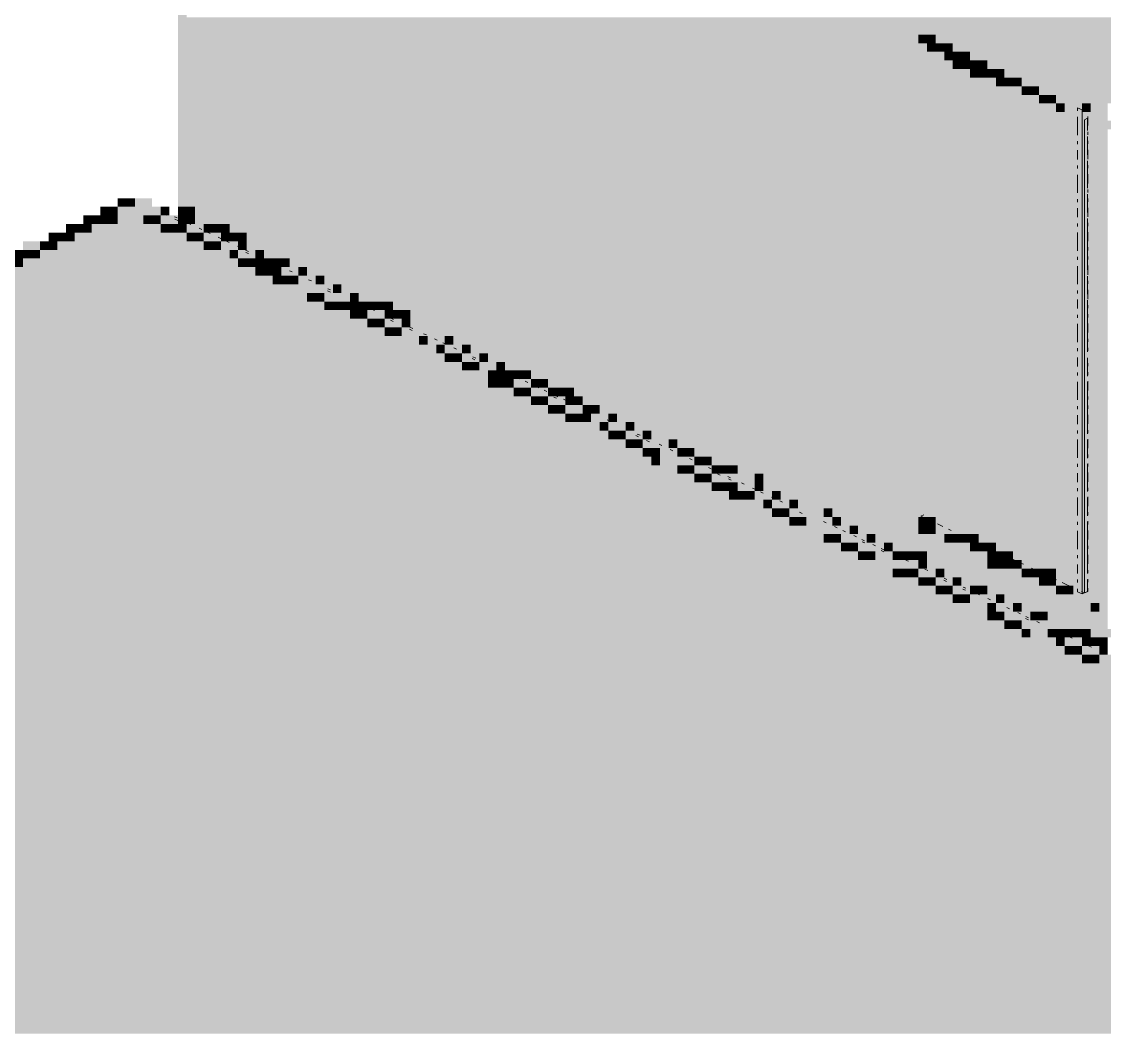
# Paper-space layout '03 3D Building and Roof' of a CAD drawing. Header units: millimetres. Extents: x 5 to 415, y 5 to 292.
# Drawn here: x 110.32 to 131.27, y 200.25 to 219.75 of the extents above; entities that cross this region are included whole.
import ezdxf

# ---------------------------------------------------------------- set-up
doc = ezdxf.new("R2010")
doc.units = ezdxf.units.MM
doc.layers.add('EXISTING', color=7, linetype='Continuous')
doc.layers.add('IMAGES', color=7, linetype='Continuous')

# ---------------------------------------------------------------- blocks, each defined once
blk = doc.blocks.new('SHEET_03')
at = {"layer": 'EXISTING', "color": 250, "lineweight": 9}
for p, q in [((130.755, 218.084), (130.847, 218.041)), ((130.755, 218.026), (130.755, 218.084)), ((130.847, 218.041), (130.955, 218.092)), ((130.847, 218.041), (130.847, 208.675)), ((130.955, 218.033), (130.955, 218.092)), ((130.955, 217.739), (130.955, 217.916)), ((130.755, 217.554), (130.755, 217.908)), ((130.888, 217.853), (130.947, 217.88)), ((130.888, 217.853), (130.888, 208.695)), ((130.947, 217.645), (130.947, 217.88)), ((130.947, 217.176), (130.947, 217.528)), ((130.955, 217.562), (130.955, 217.621)), ((130.755, 217.378), (130.755, 217.436)), ((130.955, 217.385), (130.955, 217.444)), ((130.755, 217.083), (130.755, 217.26)), ((130.955, 217.091), (130.955, 217.268)), ((130.755, 216.906), (130.755, 216.965)), ((130.947, 216.53), (130.947, 217.058)), ((130.955, 216.914), (130.955, 216.973)), ((130.755, 216.435), (130.755, 216.788)), ((130.955, 216.62), (130.955, 216.796)), ((130.955, 216.443), (130.955, 216.502)), ((130.755, 216.258), (130.755, 216.317)), ((130.947, 216.06), (130.947, 216.413)), ((130.955, 216.266), (130.955, 216.325)), ((130.755, 215.964), (130.755, 216.14)), ((130.955, 215.972), (130.955, 216.148)), ((113.13, 216.004), (113.077, 216.029)), ((113.33, 215.952), (113.277, 215.976)), ((113.341, 215.905), (113.288, 215.93)), ((113.595, 215.827), (113.542, 215.852)), ((130.755, 215.787), (130.755, 215.846)), ((130.947, 214.945), (130.947, 215.943)), ((130.955, 215.795), (130.955, 215.854)), ((113.807, 215.728), (113.754, 215.752)), ((113.967, 215.653), (113.914, 215.678)), ((130.755, 215.316), (130.755, 215.669)), ((130.955, 215.5), (130.955, 215.677)), ((114.179, 215.553), (114.126, 215.578)), ((114.338, 215.479), (114.285, 215.504)), ((114.55, 215.379), (114.497, 215.404)), ((114.709, 215.304), (114.656, 215.329)), ((114.713, 215.261), (114.66, 215.286)), ((130.755, 215.139), (130.755, 215.198)), ((130.955, 215.324), (130.955, 215.383)), ((130.955, 215.147), (130.955, 215.206)), ((115.186, 215.08), (115.133, 215.105)), ((130.755, 214.668), (130.755, 215.021)), ((130.955, 214.852), (130.955, 215.029)), ((115.557, 214.906), (115.504, 214.931)), ((130.947, 214.475), (130.947, 214.827)), ((115.928, 214.732), (115.875, 214.757)), ((116.299, 214.558), (116.246, 214.583)), ((130.955, 214.676), (130.955, 214.735)), ((116.296, 214.518), (116.243, 214.543)), ((116.776, 214.334), (116.723, 214.359)), ((130.755, 214.491), (130.755, 214.55)), ((130.755, 214.197), (130.755, 214.373)), ((130.947, 213.36), (130.947, 214.358)), ((130.955, 214.381), (130.955, 214.558)), ((116.935, 214.259), (116.882, 214.284)), ((117.147, 214.16), (117.094, 214.185)), ((130.955, 214.204), (130.955, 214.263)), ((117.509, 213.948), (117.457, 213.973)), ((117.518, 213.985), (117.465, 214.01)), ((130.755, 214.02), (130.755, 214.079)), ((130.955, 214.028), (130.955, 214.087)), ((117.879, 213.775), (117.826, 213.799)), ((117.889, 213.811), (117.836, 213.836)), ((130.755, 213.549), (130.755, 213.902)), ((130.955, 213.733), (130.955, 213.91)), ((118.154, 213.687), (118.101, 213.712)), ((118.366, 213.587), (118.313, 213.612)), ((118.526, 213.513), (118.473, 213.537)), ((130.955, 213.556), (130.955, 213.615)), ((118.738, 213.413), (118.685, 213.438)), ((118.897, 213.338), (118.844, 213.363)), ((130.755, 213.372), (130.755, 213.431)), ((130.955, 213.38), (130.955, 213.439)), ((119.092, 213.205), (119.04, 213.23)), ((119.109, 213.239), (119.056, 213.264)), ((130.755, 213.077), (130.755, 213.254)), ((130.947, 212.89), (130.947, 213.242)), ((130.955, 213.085), (130.955, 213.144)), ((119.745, 212.94), (119.692, 212.965)), ((130.755, 212.901), (130.755, 212.959)), ((130.955, 212.908), (130.955, 212.967)), ((119.957, 212.841), (119.904, 212.866)), ((120.116, 212.766), (120.063, 212.791)), ((120.328, 212.666), (120.275, 212.691)), ((130.755, 212.429), (130.755, 212.783)), ((130.947, 211.775), (130.947, 212.773)), ((130.955, 212.614), (130.955, 212.791)), ((120.487, 212.592), (120.434, 212.617)), ((120.675, 212.462), (120.623, 212.486)), ((120.699, 212.492), (120.646, 212.517)), ((130.955, 212.437), (130.955, 212.496)), ((120.858, 212.418), (120.805, 212.442)), ((130.755, 212.253), (130.755, 212.311)), ((130.955, 212.26), (130.955, 212.319)), ((121.335, 212.194), (121.282, 212.218)), ((130.755, 211.958), (130.755, 212.135)), ((130.955, 211.966), (130.955, 212.143)), ((121.706, 212.019), (121.653, 212.044)), ((122.077, 211.845), (122.024, 211.87)), ((130.755, 211.781), (130.755, 211.84)), ((130.955, 211.789), (130.955, 211.848)), ((122.258, 211.719), (122.206, 211.743)), ((122.289, 211.746), (122.236, 211.77)), ((122.448, 211.671), (122.395, 211.696)), ((122.469, 211.619), (122.417, 211.644)), ((130.755, 211.31), (130.755, 211.663)), ((130.947, 211.305), (130.947, 211.657)), ((130.955, 211.495), (130.955, 211.671)), ((122.713, 211.546), (122.66, 211.571)), ((122.925, 211.447), (122.872, 211.472)), ((123.297, 211.273), (123.244, 211.298)), ((130.955, 211.318), (130.955, 211.377)), ((123.668, 211.099), (123.615, 211.123)), ((130.755, 211.133), (130.755, 211.192)), ((130.755, 210.839), (130.755, 211.015)), ((130.947, 210.659), (130.947, 211.188)), ((130.955, 211.141), (130.955, 211.2)), ((130.955, 210.847), (130.955, 211.023)), ((123.841, 210.975), (123.789, 211)), ((124.039, 210.924), (123.986, 210.949)), ((124.052, 210.876), (124, 210.901)), ((124.304, 210.8), (124.251, 210.825)), ((124.516, 210.7), (124.463, 210.725)), ((124.675, 210.626), (124.622, 210.651)), ((130.755, 210.662), (130.755, 210.721)), ((130.955, 210.67), (130.955, 210.729)), ((124.887, 210.526), (124.834, 210.551)), ((125.046, 210.451), (124.993, 210.476)), ((125.258, 210.352), (125.205, 210.377)), ((130.755, 210.191), (130.755, 210.544)), ((130.947, 210.19), (130.947, 210.542)), ((130.955, 210.375), (130.955, 210.552)), ((125.424, 210.232), (125.372, 210.257)), ((127.721, 210.181), (127.78, 210.209)), ((127.775, 210.156), (127.721, 210.181)), ((130.955, 210.199), (130.955, 210.257)), ((125.894, 210.053), (125.841, 210.078)), ((126.106, 209.954), (126.053, 209.979)), ((127.936, 210.081), (127.882, 210.106)), ((128.151, 209.98), (128.043, 210.03)), ((130.755, 210.014), (130.755, 210.073)), ((130.947, 209.074), (130.947, 210.072)), ((130.955, 210.022), (130.955, 210.081)), ((126.265, 209.879), (126.212, 209.904)), ((126.477, 209.779), (126.424, 209.804)), ((128.312, 209.904), (128.258, 209.929)), ((128.956, 209.602), (128.473, 209.829)), ((130.755, 209.543), (130.755, 209.896)), ((130.955, 209.727), (130.955, 209.904)), ((126.636, 209.705), (126.583, 209.73)), ((126.638, 209.662), (126.585, 209.687)), ((126.848, 209.605), (126.795, 209.63)), ((127.007, 209.531), (126.954, 209.555)), ((129.171, 209.501), (129.063, 209.551)), ((130.955, 209.551), (130.955, 209.609)), ((127.007, 209.489), (126.954, 209.514)), ((127.272, 209.406), (127.219, 209.431)), ((127.484, 209.307), (127.431, 209.332)), ((129.332, 209.425), (129.278, 209.451)), ((129.546, 209.325), (129.439, 209.375)), ((130.755, 209.366), (130.755, 209.425)), ((130.955, 209.256), (130.955, 209.433)), ((127.856, 209.132), (127.803, 209.157)), ((129.707, 209.249), (129.654, 209.274)), ((129.922, 209.148), (129.868, 209.173)), ((130.755, 209.071), (130.755, 209.248)), ((130.955, 209.079), (130.955, 209.138)), ((128.068, 209.033), (128.015, 209.058)), ((128.221, 208.919), (128.168, 208.944)), ((128.227, 208.958), (128.174, 208.983)), ((130.352, 208.947), (130.029, 209.098)), ((130.755, 208.895), (130.755, 208.954)), ((130.947, 208.722), (130.947, 208.957)), ((130.955, 208.903), (130.955, 208.961)), ((128.438, 208.859), (128.385, 208.884)), ((128.59, 208.746), (128.537, 208.771)), ((128.596, 208.785), (128.544, 208.809)), ((130.674, 208.795), (130.459, 208.896)), ((130.755, 208.718), (130.755, 208.777)), ((130.847, 208.675), (130.755, 208.718)), ((130.888, 208.695), (130.835, 208.72)), ((130.955, 208.726), (130.847, 208.675)), ((130.947, 208.722), (130.888, 208.695)), ((130.955, 208.726), (130.955, 208.785)), ((128.86, 208.661), (128.807, 208.686)), ((129.071, 208.562), (129.019, 208.586)), ((129.441, 208.388), (129.388, 208.413)), ((129.652, 208.289), (129.599, 208.314)), ((129.804, 208.176), (129.751, 208.201)), ((129.81, 208.215), (129.757, 208.24)), ((130.021, 208.116), (129.969, 208.14)), ((130.443, 207.917), (130.391, 207.942)), ((130.655, 207.818), (130.602, 207.843)), ((131.024, 207.645), (130.971, 207.67)), ((131.235, 207.546), (131.182, 207.571))]:
    blk.add_line(p, q, dxfattribs=at)
at = {"layer": 'IMAGES', "color": 7}
for points in [[(113.345, 216.167), (113.512, 216.167), (113.345, 236.333), (113.512, 236.333)], [(113.512, 219.667), (137.174, 219.667), (113.512, 219.833), (137.174, 219.833)], [(113.512, 219.5), (127.676, 219.5), (113.512, 219.667), (127.676, 219.667)], [(127.676, 219.5), (128.009, 219.5), (127.676, 219.667), (128.009, 219.667)], [(128.009, 219.5), (137.674, 219.5), (128.009, 219.667), (137.674, 219.667)], [(113.512, 216.167), (127.509, 216.167), (113.512, 219.5), (127.509, 219.5)], [(127.509, 210), (127.676, 210), (127.509, 219.5), (127.676, 219.5)], [(127.676, 219.333), (127.842, 219.333), (127.676, 219.5), (127.842, 219.5)], [(127.842, 219.333), (128.009, 219.333), (127.842, 219.5), (128.009, 219.5)], [(128.009, 219.333), (128.342, 219.333), (128.009, 219.5), (128.342, 219.5)], [(128.342, 219.333), (138.007, 219.333), (128.342, 219.5), (138.007, 219.5)], [(127.676, 210.167), (127.842, 210.167), (127.676, 219.333), (127.842, 219.333)], [(127.842, 219.167), (128.009, 219.167), (127.842, 219.333), (128.009, 219.333)], [(128.009, 219.167), (128.175, 219.167), (128.009, 219.333), (128.175, 219.333)], [(128.175, 219.167), (128.342, 219.167), (128.175, 219.333), (128.342, 219.333)], [(128.342, 219.167), (128.675, 219.167), (128.342, 219.333), (128.675, 219.333)], [(128.675, 219.167), (138.174, 219.167), (128.675, 219.333), (138.174, 219.333)], [(127.842, 219), (128.175, 219), (127.842, 219.167), (128.175, 219.167)], [(127.842, 218.833), (128.342, 218.833), (127.842, 219), (128.342, 219)], [(128.175, 219), (128.342, 219), (128.175, 219.167), (128.342, 219.167)], [(128.342, 219), (128.509, 219), (128.342, 219.167), (128.509, 219.167)], [(128.342, 218.833), (128.509, 218.833), (128.342, 219), (128.509, 219)], [(128.509, 219), (128.675, 219), (128.509, 219.167), (128.675, 219.167)], [(128.509, 218.833), (128.675, 218.833), (128.509, 219), (128.675, 219)], [(128.675, 219), (129.009, 219), (128.675, 219.167), (129.009, 219.167)], [(128.675, 218.833), (128.842, 218.833), (128.675, 219), (128.842, 219)], [(128.842, 218.833), (129.009, 218.833), (128.842, 219), (129.009, 219)], [(129.009, 219), (138.507, 219), (129.009, 219.167), (138.507, 219.167)], [(129.009, 218.833), (129.342, 218.833), (129.009, 219), (129.342, 219)], [(129.342, 218.833), (139.007, 218.833), (129.342, 219), (139.007, 219)], [(127.842, 218.667), (128.675, 218.667), (127.842, 218.833), (128.675, 218.833)], [(128.675, 218.667), (128.842, 218.667), (128.675, 218.833), (128.842, 218.833)], [(128.842, 218.667), (129.009, 218.667), (128.842, 218.833), (129.009, 218.833)], [(129.009, 218.667), (129.175, 218.667), (129.009, 218.833), (129.175, 218.833)], [(129.175, 218.667), (129.342, 218.667), (129.175, 218.833), (129.342, 218.833)], [(129.342, 218.667), (129.675, 218.667), (129.342, 218.833), (129.675, 218.833)], [(129.675, 218.667), (139.34, 218.667), (129.675, 218.833), (139.34, 218.833)], [(127.842, 218.5), (129.175, 218.5), (127.842, 218.667), (129.175, 218.667)], [(129.175, 218.5), (129.342, 218.5), (129.175, 218.667), (129.342, 218.667)], [(129.342, 218.5), (129.509, 218.5), (129.342, 218.667), (129.509, 218.667)], [(129.509, 218.5), (129.675, 218.5), (129.509, 218.667), (129.675, 218.667)], [(129.675, 218.5), (130.008, 218.5), (129.675, 218.667), (130.008, 218.667)], [(130.008, 218.5), (139.673, 218.5), (130.008, 218.667), (139.673, 218.667)], [(127.842, 218.333), (129.675, 218.333), (127.842, 218.5), (129.675, 218.5)], [(129.675, 218.333), (129.842, 218.333), (129.675, 218.5), (129.842, 218.5)], [(129.842, 218.333), (130.008, 218.333), (129.842, 218.5), (130.008, 218.5)], [(130.008, 218.333), (130.342, 218.333), (130.008, 218.5), (130.342, 218.5)], [(130.342, 218.333), (140.007, 218.333), (130.342, 218.5), (140.007, 218.5)], [(127.842, 218), (130.008, 218), (127.842, 218.333), (130.008, 218.333)], [(130.008, 218.167), (130.175, 218.167), (130.008, 218.333), (130.175, 218.333)], [(130.008, 218), (130.342, 218), (130.008, 218.167), (130.342, 218.167)], [(130.175, 218.167), (130.342, 218.167), (130.175, 218.333), (130.342, 218.333)], [(130.342, 218.167), (131.008, 218.167), (130.342, 218.333), (131.008, 218.333)], [(130.342, 218), (130.508, 218), (130.342, 218.167), (130.508, 218.167)], [(130.508, 218), (130.842, 218), (130.508, 218.167), (130.842, 218.167)], [(130.842, 218), (131.008, 218), (130.842, 218.167), (131.008, 218.167)], [(131.008, 218.167), (140.34, 218.167), (131.008, 218.333), (140.34, 218.333)], [(131.008, 208.5), (131.175, 208.5), (131.008, 218.167), (131.175, 218.167)], [(131.175, 217.833), (131.342, 217.833), (131.175, 218.167), (131.342, 218.167)], [(127.842, 217.833), (130.508, 217.833), (127.842, 218), (130.508, 218)], [(130.508, 217.833), (131.008, 217.833), (130.508, 218), (131.008, 218)], [(127.842, 210.167), (130.675, 210.167), (127.842, 217.833), (130.675, 217.833)], [(130.675, 208.667), (131.008, 208.667), (130.675, 217.833), (131.008, 217.833)], [(131.175, 217.667), (131.841, 217.667), (131.175, 217.833), (131.841, 217.833)], [(131.175, 208.167), (131.342, 208.167), (131.175, 217.667), (131.342, 217.667)], [(112.178, 216.167), (112.345, 216.167), (112.178, 216.333), (112.345, 216.333)], [(112.345, 216.167), (112.512, 216.167), (112.345, 216.333), (112.512, 216.333)], [(112.512, 216.167), (112.845, 216.167), (112.512, 216.333), (112.845, 216.333)], [(111.845, 216), (112.012, 216), (111.845, 216.167), (112.012, 216.167)], [(112.012, 216), (112.178, 216), (112.012, 216.167), (112.178, 216.167)], [(112.178, 216), (112.678, 216), (112.178, 216.167), (112.678, 216.167)], [(112.678, 216), (113.012, 216), (112.678, 216.167), (113.012, 216.167)], [(113.012, 216), (113.178, 216), (113.012, 216.167), (113.178, 216.167)], [(113.345, 216), (113.512, 216), (113.345, 216.167), (113.512, 216.167)], [(113.512, 216), (113.678, 216), (113.512, 216.167), (113.678, 216.167)], [(113.678, 216), (127.509, 216), (113.678, 216.167), (127.509, 216.167)], [(111.179, 215.667), (111.345, 215.667), (111.179, 215.833), (111.345, 215.833)], [(111.345, 215.667), (111.512, 215.667), (111.345, 215.833), (111.512, 215.833)], [(111.512, 215.833), (111.679, 215.833), (111.512, 216), (111.679, 216)], [(111.512, 215.667), (111.679, 215.667), (111.512, 215.833), (111.679, 215.833)], [(111.679, 215.833), (111.845, 215.833), (111.679, 216), (111.845, 216)], [(111.679, 215.667), (113.012, 215.667), (111.679, 215.833), (113.012, 215.833)], [(111.845, 215.833), (112.012, 215.833), (111.845, 216), (112.012, 216)], [(112.012, 215.833), (112.178, 215.833), (112.012, 216), (112.178, 216)], [(112.178, 215.833), (112.678, 215.833), (112.178, 216), (112.678, 216)], [(112.678, 215.833), (112.845, 215.833), (112.678, 216), (112.845, 216)], [(112.845, 215.833), (113.012, 215.833), (112.845, 216), (113.012, 216)], [(113.012, 215.833), (113.345, 215.833), (113.012, 216), (113.345, 216)], [(113.012, 215.667), (113.178, 215.667), (113.012, 215.833), (113.178, 215.833)], [(113.178, 215.667), (113.345, 215.667), (113.178, 215.833), (113.345, 215.833)], [(113.345, 215.833), (113.512, 215.833), (113.345, 216), (113.512, 216)], [(113.345, 215.667), (113.512, 215.667), (113.345, 215.833), (113.512, 215.833)], [(113.512, 215.833), (113.678, 215.833), (113.512, 216), (113.678, 216)], [(113.512, 215.667), (113.845, 215.667), (113.512, 215.833), (113.845, 215.833)], [(113.678, 215.833), (114.011, 215.833), (113.678, 216), (114.011, 216)], [(113.845, 215.667), (114.011, 215.667), (113.845, 215.833), (114.011, 215.833)], [(114.011, 215.833), (127.509, 215.833), (114.011, 216), (127.509, 216)], [(114.011, 215.667), (114.178, 215.667), (114.011, 215.833), (114.178, 215.833)], [(114.178, 215.667), (114.345, 215.667), (114.178, 215.833), (114.345, 215.833)], [(114.345, 215.667), (127.509, 215.667), (114.345, 215.833), (127.509, 215.833)], [(110.845, 215.5), (111.012, 215.5), (110.845, 215.667), (111.012, 215.667)], [(111.012, 215.5), (111.179, 215.5), (111.012, 215.667), (111.179, 215.667)], [(111.179, 215.5), (111.345, 215.5), (111.179, 215.667), (111.345, 215.667)], [(111.345, 215.5), (113.512, 215.5), (111.345, 215.667), (113.512, 215.667)], [(113.512, 215.5), (113.678, 215.5), (113.512, 215.667), (113.678, 215.667)], [(113.678, 215.5), (113.845, 215.5), (113.678, 215.667), (113.845, 215.667)], [(113.845, 215.5), (114.178, 215.5), (113.845, 215.667), (114.178, 215.667)], [(114.178, 215.5), (114.345, 215.5), (114.178, 215.667), (114.345, 215.667)], [(114.345, 215.5), (114.511, 215.5), (114.345, 215.667), (114.511, 215.667)], [(114.511, 215.5), (114.678, 215.5), (114.511, 215.667), (114.678, 215.667)], [(114.678, 215.5), (127.509, 215.5), (114.678, 215.667), (127.509, 215.667)], [(110.345, 215.333), (110.679, 215.333), (110.345, 215.5), (110.679, 215.5)], [(110.679, 215.333), (110.845, 215.333), (110.679, 215.5), (110.845, 215.5)], [(110.845, 215.333), (111.012, 215.333), (110.845, 215.5), (111.012, 215.5)], [(111.012, 215.333), (113.845, 215.333), (111.012, 215.5), (113.845, 215.5)], [(113.845, 215.333), (114.011, 215.333), (113.845, 215.5), (114.011, 215.5)], [(114.011, 215.333), (114.178, 215.333), (114.011, 215.5), (114.178, 215.5)], [(114.178, 215.333), (114.511, 215.333), (114.178, 215.5), (114.511, 215.5)], [(114.511, 215.333), (114.678, 215.333), (114.511, 215.5), (114.678, 215.5)], [(114.678, 215.333), (115.011, 215.333), (114.678, 215.5), (115.011, 215.5)], [(115.011, 215.333), (127.509, 215.333), (115.011, 215.5), (127.509, 215.5)], [(110.179, 215.167), (110.345, 215.167), (110.179, 215.333), (110.345, 215.333)], [(110.345, 215.167), (110.512, 215.167), (110.345, 215.333), (110.512, 215.333)], [(110.512, 215.167), (110.679, 215.167), (110.512, 215.333), (110.679, 215.333)], [(110.679, 215.167), (114.011, 215.167), (110.679, 215.333), (114.011, 215.333)], [(114.011, 215.167), (114.345, 215.167), (114.011, 215.333), (114.345, 215.333)], [(114.345, 215.167), (114.511, 215.167), (114.345, 215.333), (114.511, 215.333)], [(114.511, 215.167), (114.845, 215.167), (114.511, 215.333), (114.845, 215.333)], [(114.845, 215.167), (115.011, 215.167), (114.845, 215.333), (115.011, 215.333)], [(115.011, 215.167), (115.511, 215.167), (115.011, 215.333), (115.511, 215.333)], [(115.511, 215.167), (127.509, 215.167), (115.511, 215.333), (127.509, 215.333)], [(110.179, 215), (110.345, 215), (110.179, 215.167), (110.345, 215.167)], [(110.179, 214.833), (114.845, 214.833), (110.179, 215), (114.845, 215)], [(110.345, 215), (114.511, 215), (110.345, 215.167), (114.511, 215.167)], [(114.511, 215), (114.678, 215), (114.511, 215.167), (114.678, 215.167)], [(114.678, 215), (114.845, 215), (114.678, 215.167), (114.845, 215.167)], [(114.845, 215), (115.011, 215), (114.845, 215.167), (115.011, 215.167)], [(114.845, 214.833), (115.011, 214.833), (114.845, 215), (115.011, 215)], [(115.011, 215), (115.178, 215), (115.011, 215.167), (115.178, 215.167)], [(115.011, 214.833), (115.178, 214.833), (115.011, 215), (115.178, 215)], [(115.178, 215), (115.345, 215), (115.178, 215.167), (115.345, 215.167)], [(115.178, 214.833), (115.345, 214.833), (115.178, 215), (115.345, 215)], [(115.345, 215), (115.511, 215), (115.345, 215.167), (115.511, 215.167)], [(115.345, 214.833), (115.678, 214.833), (115.345, 215), (115.678, 215)], [(115.511, 215), (115.844, 215), (115.511, 215.167), (115.844, 215.167)], [(115.678, 214.833), (115.844, 214.833), (115.678, 215), (115.844, 215)], [(115.844, 215), (127.509, 215), (115.844, 215.167), (127.509, 215.167)], [(115.844, 214.833), (116.178, 214.833), (115.844, 215), (116.178, 215)], [(116.178, 214.833), (127.509, 214.833), (116.178, 215), (127.509, 215)], [(109.679, 214.667), (115.178, 214.667), (109.679, 214.833), (115.178, 214.833)], [(115.178, 214.667), (115.345, 214.667), (115.178, 214.833), (115.345, 214.833)], [(115.345, 214.667), (115.511, 214.667), (115.345, 214.833), (115.511, 214.833)], [(115.511, 214.667), (115.678, 214.667), (115.511, 214.833), (115.678, 214.833)], [(115.678, 214.667), (116.011, 214.667), (115.678, 214.833), (116.011, 214.833)], [(116.011, 214.667), (116.178, 214.667), (116.011, 214.833), (116.178, 214.833)], [(116.178, 214.667), (116.511, 214.667), (116.178, 214.833), (116.511, 214.833)], [(116.511, 214.667), (127.509, 214.667), (116.511, 214.833), (127.509, 214.833)], [(109.346, 214.5), (115.511, 214.5), (109.346, 214.667), (115.511, 214.667)], [(115.511, 214.5), (115.844, 214.5), (115.511, 214.667), (115.844, 214.667)], [(115.844, 214.5), (116.344, 214.5), (115.844, 214.667), (116.344, 214.667)], [(116.344, 214.5), (116.511, 214.5), (116.344, 214.667), (116.511, 214.667)], [(116.511, 214.5), (116.844, 214.5), (116.511, 214.667), (116.844, 214.667)], [(116.844, 214.5), (127.509, 214.5), (116.844, 214.667), (127.509, 214.667)], [(109.012, 214.333), (115.844, 214.333), (109.012, 214.5), (115.844, 214.5)], [(115.844, 214.333), (116.011, 214.333), (115.844, 214.5), (116.011, 214.5)], [(116.011, 214.333), (116.178, 214.333), (116.011, 214.5), (116.178, 214.5)], [(116.178, 214.333), (116.678, 214.333), (116.178, 214.5), (116.678, 214.5)], [(116.678, 214.333), (116.844, 214.333), (116.678, 214.5), (116.844, 214.5)], [(116.844, 214.333), (117.344, 214.333), (116.844, 214.5), (117.344, 214.5)], [(117.344, 214.333), (127.509, 214.333), (117.344, 214.5), (127.509, 214.5)], [(108.179, 214), (116.678, 214), (108.179, 214.167), (116.678, 214.167)], [(108.512, 214.167), (116.178, 214.167), (108.512, 214.333), (116.178, 214.333)], [(116.178, 214.167), (116.344, 214.167), (116.178, 214.333), (116.344, 214.333)], [(116.344, 214.167), (116.511, 214.167), (116.344, 214.333), (116.511, 214.333)], [(116.511, 214.167), (116.678, 214.167), (116.511, 214.333), (116.678, 214.333)], [(116.678, 214.167), (116.844, 214.167), (116.678, 214.333), (116.844, 214.333)], [(116.678, 214), (116.844, 214), (116.678, 214.167), (116.844, 214.167)], [(116.844, 214.167), (117.011, 214.167), (116.844, 214.333), (117.011, 214.333)], [(116.844, 214), (117.011, 214), (116.844, 214.167), (117.011, 214.167)], [(117.011, 214.167), (117.178, 214.167), (117.011, 214.333), (117.178, 214.333)], [(117.011, 214), (117.344, 214), (117.011, 214.167), (117.344, 214.167)], [(117.178, 214.167), (117.344, 214.167), (117.178, 214.333), (117.344, 214.333)], [(117.344, 214.167), (117.511, 214.167), (117.344, 214.333), (117.511, 214.333)], [(117.344, 214), (117.511, 214), (117.344, 214.167), (117.511, 214.167)], [(117.511, 214.167), (127.509, 214.167), (117.511, 214.333), (127.509, 214.333)], [(117.511, 214), (117.677, 214), (117.511, 214.167), (117.677, 214.167)], [(117.677, 214), (117.844, 214), (117.677, 214.167), (117.844, 214.167)], [(117.844, 214), (127.509, 214), (117.844, 214.167), (127.509, 214.167)], [(107.846, 213.833), (117.011, 213.833), (107.846, 214), (117.011, 214)], [(117.011, 213.833), (117.178, 213.833), (117.011, 214), (117.178, 214)], [(117.178, 213.833), (117.344, 213.833), (117.178, 214), (117.344, 214)], [(117.344, 213.833), (117.677, 213.833), (117.344, 214), (117.677, 214)], [(117.677, 213.833), (117.844, 213.833), (117.677, 214), (117.844, 214)], [(117.844, 213.833), (118.344, 213.833), (117.844, 214), (118.344, 214)], [(118.344, 213.833), (127.509, 213.833), (118.344, 214), (127.509, 214)], [(107.346, 213.667), (117.344, 213.667), (107.346, 213.833), (117.344, 213.833)], [(117.344, 213.667), (117.511, 213.667), (117.344, 213.833), (117.511, 213.833)], [(117.511, 213.667), (117.677, 213.667), (117.511, 213.833), (117.677, 213.833)], [(117.677, 213.667), (118.011, 213.667), (117.677, 213.833), (118.011, 213.833)], [(118.011, 213.667), (118.344, 213.667), (118.011, 213.833), (118.344, 213.833)], [(118.344, 213.667), (118.677, 213.667), (118.344, 213.833), (118.677, 213.833)], [(118.677, 213.667), (127.509, 213.667), (118.677, 213.833), (127.509, 213.833)], [(107.013, 213.5), (117.677, 213.5), (107.013, 213.667), (117.677, 213.667)], [(117.677, 213.5), (118.011, 213.5), (117.677, 213.667), (118.011, 213.667)], [(118.011, 213.5), (118.177, 213.5), (118.011, 213.667), (118.177, 213.667)], [(118.177, 213.5), (118.511, 213.5), (118.177, 213.667), (118.511, 213.667)], [(118.511, 213.5), (118.677, 213.5), (118.511, 213.667), (118.677, 213.667)], [(118.677, 213.5), (119.011, 213.5), (118.677, 213.667), (119.011, 213.667)], [(119.011, 213.5), (127.509, 213.5), (119.011, 213.667), (127.509, 213.667)], [(106.513, 213.167), (118.511, 213.167), (106.513, 213.333), (118.511, 213.333)], [(107.013, 213.333), (118.011, 213.333), (107.013, 213.5), (118.011, 213.5)], [(118.011, 213.333), (118.344, 213.333), (118.011, 213.5), (118.344, 213.5)], [(118.344, 213.333), (118.511, 213.333), (118.344, 213.5), (118.511, 213.5)], [(118.511, 213.333), (118.844, 213.333), (118.511, 213.5), (118.844, 213.5)], [(118.511, 213.167), (118.677, 213.167), (118.511, 213.333), (118.677, 213.333)], [(118.677, 213.167), (118.844, 213.167), (118.677, 213.333), (118.844, 213.333)], [(118.844, 213.333), (119.011, 213.333), (118.844, 213.5), (119.011, 213.5)], [(118.844, 213.167), (119.177, 213.167), (118.844, 213.333), (119.177, 213.333)], [(119.011, 213.333), (119.344, 213.333), (119.011, 213.5), (119.344, 213.5)], [(119.177, 213.167), (119.344, 213.167), (119.177, 213.333), (119.344, 213.333)], [(119.344, 213.333), (127.509, 213.333), (119.344, 213.5), (127.509, 213.5)], [(119.344, 213.167), (119.677, 213.167), (119.344, 213.333), (119.677, 213.333)], [(119.677, 213.167), (127.509, 213.167), (119.677, 213.333), (127.509, 213.333)], [(106.18, 213), (118.844, 213), (106.18, 213.167), (118.844, 213.167)], [(118.844, 213), (119.011, 213), (118.844, 213.167), (119.011, 213.167)], [(119.011, 213), (119.177, 213), (119.011, 213.167), (119.177, 213.167)], [(119.177, 213), (119.51, 213), (119.177, 213.167), (119.51, 213.167)], [(119.51, 213), (119.677, 213), (119.51, 213.167), (119.677, 213.167)], [(119.677, 213), (120.01, 213), (119.677, 213.167), (120.01, 213.167)], [(120.01, 213), (127.509, 213), (120.01, 213.167), (127.509, 213.167)], [(105.68, 212.833), (119.011, 212.833), (105.68, 213), (119.011, 213)], [(119.011, 212.833), (119.344, 212.833), (119.011, 213), (119.344, 213)], [(119.344, 212.833), (119.51, 212.833), (119.344, 213), (119.51, 213)], [(119.51, 212.833), (119.677, 212.833), (119.51, 213), (119.677, 213)], [(119.677, 212.833), (119.844, 212.833), (119.677, 213), (119.844, 213)], [(119.844, 212.833), (120.01, 212.833), (119.844, 213), (120.01, 213)], [(120.01, 212.833), (120.177, 212.833), (120.01, 213), (120.177, 213)], [(120.177, 212.833), (120.51, 212.833), (120.177, 213), (120.51, 213)], [(120.51, 212.833), (127.509, 212.833), (120.51, 213), (127.509, 213)], [(105.346, 212.667), (119.344, 212.667), (105.346, 212.833), (119.344, 212.833)], [(119.344, 212.667), (119.51, 212.667), (119.344, 212.833), (119.51, 212.833)], [(119.51, 212.667), (119.677, 212.667), (119.51, 212.833), (119.677, 212.833)], [(119.677, 212.667), (119.844, 212.667), (119.677, 212.833), (119.844, 212.833)], [(119.844, 212.667), (120.177, 212.667), (119.844, 212.833), (120.177, 212.833)], [(120.177, 212.667), (120.344, 212.667), (120.177, 212.833), (120.344, 212.833)], [(120.344, 212.667), (120.51, 212.667), (120.344, 212.833), (120.51, 212.833)], [(120.51, 212.667), (120.844, 212.667), (120.51, 212.833), (120.844, 212.833)], [(120.844, 212.667), (127.509, 212.667), (120.844, 212.833), (127.509, 212.833)], [(104.68, 212.333), (120.177, 212.333), (104.68, 212.5), (120.177, 212.5)], [(105.013, 212.5), (119.844, 212.5), (105.013, 212.667), (119.844, 212.667)], [(119.844, 212.5), (120.01, 212.5), (119.844, 212.667), (120.01, 212.667)], [(120.01, 212.5), (120.177, 212.5), (120.01, 212.667), (120.177, 212.667)], [(120.177, 212.5), (120.51, 212.5), (120.177, 212.667), (120.51, 212.667)], [(120.177, 212.333), (120.344, 212.333), (120.177, 212.5), (120.344, 212.5)], [(120.344, 212.333), (120.51, 212.333), (120.344, 212.5), (120.51, 212.5)], [(120.51, 212.5), (120.677, 212.5), (120.51, 212.667), (120.677, 212.667)], [(120.51, 212.333), (120.844, 212.333), (120.51, 212.5), (120.844, 212.5)], [(120.677, 212.5), (120.844, 212.5), (120.677, 212.667), (120.844, 212.667)], [(120.844, 212.5), (121.01, 212.5), (120.844, 212.667), (121.01, 212.667)], [(120.844, 212.333), (121.01, 212.333), (120.844, 212.5), (121.01, 212.5)], [(121.01, 212.5), (127.509, 212.5), (121.01, 212.667), (127.509, 212.667)], [(121.01, 212.333), (121.177, 212.333), (121.01, 212.5), (121.177, 212.5)], [(121.177, 212.333), (121.51, 212.333), (121.177, 212.5), (121.51, 212.5)], [(121.51, 212.333), (127.509, 212.333), (121.51, 212.5), (127.509, 212.5)], [(104.18, 212.167), (120.51, 212.167), (104.18, 212.333), (120.51, 212.333)], [(120.51, 212.167), (120.677, 212.167), (120.51, 212.333), (120.677, 212.333)], [(120.677, 212.167), (120.844, 212.167), (120.677, 212.333), (120.844, 212.333)], [(120.844, 212.167), (121.177, 212.167), (120.844, 212.333), (121.177, 212.333)], [(121.177, 212.167), (121.343, 212.167), (121.177, 212.333), (121.343, 212.333)], [(121.343, 212.167), (121.51, 212.167), (121.343, 212.333), (121.51, 212.333)], [(121.51, 212.167), (121.843, 212.167), (121.51, 212.333), (121.843, 212.333)], [(121.843, 212.167), (127.509, 212.167), (121.843, 212.333), (127.509, 212.333)], [(103.847, 212), (120.844, 212), (103.847, 212.167), (120.844, 212.167)], [(120.844, 212), (121.01, 212), (120.844, 212.167), (121.01, 212.167)], [(121.01, 212), (121.177, 212), (121.01, 212.167), (121.177, 212.167)], [(121.177, 212), (121.343, 212), (121.177, 212.167), (121.343, 212.167)], [(121.343, 212), (121.677, 212), (121.343, 212.167), (121.677, 212.167)], [(121.677, 212), (121.843, 212), (121.677, 212.167), (121.843, 212.167)], [(121.843, 212), (122.177, 212), (121.843, 212.167), (122.177, 212.167)], [(122.177, 212), (127.509, 212), (122.177, 212.167), (127.509, 212.167)], [(103.847, 211.833), (121.177, 211.833), (103.847, 212), (121.177, 212)], [(121.177, 211.833), (121.51, 211.833), (121.177, 212), (121.51, 212)], [(121.51, 211.833), (121.677, 211.833), (121.51, 212), (121.677, 212)], [(121.677, 211.833), (122.01, 211.833), (121.677, 212), (122.01, 212)], [(122.01, 211.833), (122.177, 211.833), (122.01, 212), (122.177, 212)], [(122.177, 211.833), (122.51, 211.833), (122.177, 212), (122.51, 212)], [(122.51, 211.833), (127.509, 211.833), (122.51, 212), (127.509, 212)], [(102.847, 211.5), (122.01, 211.5), (102.847, 211.667), (122.01, 211.667)], [(103.18, 211.667), (121.677, 211.667), (103.18, 211.833), (121.677, 211.833)], [(121.677, 211.667), (121.843, 211.667), (121.677, 211.833), (121.843, 211.833)], [(121.843, 211.667), (122.01, 211.667), (121.843, 211.833), (122.01, 211.833)], [(122.01, 211.667), (122.343, 211.667), (122.01, 211.833), (122.343, 211.833)], [(122.01, 211.5), (122.177, 211.5), (122.01, 211.667), (122.177, 211.667)], [(122.177, 211.5), (122.343, 211.5), (122.177, 211.667), (122.343, 211.667)], [(122.343, 211.667), (122.51, 211.667), (122.343, 211.833), (122.51, 211.833)], [(122.343, 211.5), (122.843, 211.5), (122.343, 211.667), (122.843, 211.667)], [(122.51, 211.667), (122.843, 211.667), (122.51, 211.833), (122.843, 211.833)], [(122.843, 211.667), (127.509, 211.667), (122.843, 211.833), (127.509, 211.833)], [(122.843, 211.5), (123.01, 211.5), (122.843, 211.667), (123.01, 211.667)], [(123.01, 211.5), (123.343, 211.5), (123.01, 211.667), (123.343, 211.667)], [(123.343, 211.5), (127.509, 211.5), (123.343, 211.667), (127.509, 211.667)], [(102.514, 211.333), (122.343, 211.333), (102.514, 211.5), (122.343, 211.5)], [(122.343, 211.333), (122.51, 211.333), (122.343, 211.5), (122.51, 211.5)], [(122.51, 211.333), (122.677, 211.333), (122.51, 211.5), (122.677, 211.5)], [(122.677, 211.333), (123.01, 211.333), (122.677, 211.5), (123.01, 211.5)], [(123.01, 211.333), (123.176, 211.333), (123.01, 211.5), (123.176, 211.5)], [(123.176, 211.333), (123.343, 211.333), (123.176, 211.5), (123.343, 211.5)], [(123.343, 211.333), (123.676, 211.333), (123.343, 211.5), (123.676, 211.5)], [(123.676, 211.333), (127.509, 211.333), (123.676, 211.5), (127.509, 211.5)], [(102.18, 211.167), (122.51, 211.167), (102.18, 211.333), (122.51, 211.333)], [(122.51, 211.167), (122.677, 211.167), (122.51, 211.333), (122.677, 211.333)], [(122.677, 211.167), (123.01, 211.167), (122.677, 211.333), (123.01, 211.333)], [(123.01, 211.167), (123.343, 211.167), (123.01, 211.333), (123.343, 211.333)], [(123.343, 211.167), (123.51, 211.167), (123.343, 211.333), (123.51, 211.333)], [(123.51, 211.167), (123.676, 211.167), (123.51, 211.333), (123.676, 211.333)], [(123.676, 211.167), (124.01, 211.167), (123.676, 211.333), (124.01, 211.333)], [(124.01, 211.167), (127.509, 211.167), (124.01, 211.333), (127.509, 211.333)], [(101.847, 211), (123.01, 211), (101.847, 211.167), (123.01, 211.167)], [(123.01, 211), (123.176, 211), (123.01, 211.167), (123.176, 211.167)], [(123.176, 211), (123.343, 211), (123.176, 211.167), (123.343, 211.167)], [(123.343, 211), (123.676, 211), (123.343, 211.167), (123.676, 211.167)], [(123.676, 211), (123.843, 211), (123.676, 211.167), (123.843, 211.167)], [(123.843, 211), (124.01, 211), (123.843, 211.167), (124.01, 211.167)], [(124.01, 211), (124.176, 211), (124.01, 211.167), (124.176, 211.167)], [(124.176, 211), (127.509, 211), (124.176, 211.167), (127.509, 211.167)], [(101.014, 210.667), (123.676, 210.667), (101.014, 210.833), (123.676, 210.833)], [(101.514, 210.833), (123.343, 210.833), (101.514, 211), (123.343, 211)], [(123.343, 210.833), (123.51, 210.833), (123.343, 211), (123.51, 211)], [(123.51, 210.833), (123.676, 210.833), (123.51, 211), (123.676, 211)], [(123.676, 210.833), (124.176, 210.833), (123.676, 211), (124.176, 211)], [(123.676, 210.667), (123.843, 210.667), (123.676, 210.833), (123.843, 210.833)], [(123.843, 210.667), (124.01, 210.667), (123.843, 210.833), (124.01, 210.833)], [(124.01, 210.667), (124.176, 210.667), (124.01, 210.833), (124.176, 210.833)], [(124.176, 210.833), (124.51, 210.833), (124.176, 211), (124.51, 211)], [(124.176, 210.667), (124.51, 210.667), (124.176, 210.833), (124.51, 210.833)], [(124.51, 210.833), (124.676, 210.833), (124.51, 211), (124.676, 211)], [(124.51, 210.667), (124.676, 210.667), (124.51, 210.833), (124.676, 210.833)], [(124.676, 210.833), (127.509, 210.833), (124.676, 211), (127.509, 211)], [(124.676, 210.667), (125.009, 210.667), (124.676, 210.833), (125.009, 210.833)], [(125.009, 210.667), (127.509, 210.667), (125.009, 210.833), (127.509, 210.833)], [(100.681, 210.5), (124.01, 210.5), (100.681, 210.667), (124.01, 210.667)], [(124.01, 210.5), (124.176, 210.5), (124.01, 210.667), (124.176, 210.667)], [(124.176, 210.5), (124.343, 210.5), (124.176, 210.667), (124.343, 210.667)], [(124.343, 210.5), (124.51, 210.5), (124.343, 210.667), (124.51, 210.667)], [(124.51, 210.5), (124.843, 210.5), (124.51, 210.667), (124.843, 210.667)], [(124.843, 210.5), (125.009, 210.5), (124.843, 210.667), (125.009, 210.667)], [(125.009, 210.5), (125.343, 210.5), (125.009, 210.667), (125.343, 210.667)], [(125.343, 210.5), (127.509, 210.5), (125.343, 210.667), (127.509, 210.667)], [(100.347, 210.333), (124.343, 210.333), (100.347, 210.5), (124.343, 210.5)], [(124.343, 210.333), (124.676, 210.333), (124.343, 210.5), (124.676, 210.5)], [(124.676, 210.333), (124.843, 210.333), (124.676, 210.5), (124.843, 210.5)], [(124.843, 210.333), (125.176, 210.333), (124.843, 210.5), (125.176, 210.5)], [(125.176, 210.333), (125.343, 210.333), (125.176, 210.5), (125.343, 210.5)], [(125.343, 210.333), (125.843, 210.333), (125.343, 210.5), (125.843, 210.5)], [(125.843, 210.333), (127.509, 210.333), (125.843, 210.5), (127.509, 210.5)], [(99.681, 210), (125.176, 210), (99.681, 210.167), (125.176, 210.167)], [(100.014, 210.167), (124.843, 210.167), (100.014, 210.333), (124.843, 210.333)], [(124.843, 210.167), (125.009, 210.167), (124.843, 210.333), (125.009, 210.333)], [(125.009, 210.167), (125.176, 210.167), (125.009, 210.333), (125.176, 210.333)], [(125.176, 210.167), (125.509, 210.167), (125.176, 210.333), (125.509, 210.333)], [(125.176, 210), (125.343, 210), (125.176, 210.167), (125.343, 210.167)], [(125.343, 210), (125.509, 210), (125.343, 210.167), (125.509, 210.167)], [(125.509, 210.167), (125.843, 210.167), (125.509, 210.333), (125.843, 210.333)], [(125.509, 210), (126.009, 210), (125.509, 210.167), (126.009, 210.167)], [(125.843, 210.167), (126.009, 210.167), (125.843, 210.333), (126.009, 210.333)], [(126.009, 210.167), (127.509, 210.167), (126.009, 210.333), (127.509, 210.333)], [(126.009, 210), (126.176, 210), (126.009, 210.167), (126.176, 210.167)], [(126.176, 210), (126.509, 210), (126.176, 210.167), (126.509, 210.167)], [(126.509, 210), (127.509, 210), (126.509, 210.167), (127.509, 210.167)], [(127.676, 210), (127.842, 210), (127.676, 210.167), (127.842, 210.167)], [(127.842, 210), (128.009, 210), (127.842, 210.167), (128.009, 210.167)], [(128.009, 210), (130.675, 210), (128.009, 210.167), (130.675, 210.167)], [(99.348, 209.833), (125.509, 209.833), (99.348, 210), (125.509, 210)], [(125.509, 209.833), (125.843, 209.833), (125.509, 210), (125.843, 210)], [(125.843, 209.833), (126.343, 209.833), (125.843, 210), (126.343, 210)], [(126.343, 209.833), (126.509, 209.833), (126.343, 210), (126.509, 210)], [(126.509, 209.833), (126.842, 209.833), (126.509, 210), (126.842, 210)], [(126.842, 209.833), (127.676, 209.833), (126.842, 210), (127.676, 210)], [(127.676, 209.833), (127.842, 209.833), (127.676, 210), (127.842, 210)], [(127.842, 209.833), (128.009, 209.833), (127.842, 210), (128.009, 210)], [(128.009, 209.833), (128.342, 209.833), (128.009, 210), (128.342, 210)], [(128.342, 209.833), (130.675, 209.833), (128.342, 210), (130.675, 210)], [(98.848, 209.667), (125.843, 209.667), (98.848, 209.833), (125.843, 209.833)], [(125.843, 209.667), (126.009, 209.667), (125.843, 209.833), (126.009, 209.833)], [(126.009, 209.667), (126.176, 209.667), (126.009, 209.833), (126.176, 209.833)], [(126.176, 209.667), (126.676, 209.667), (126.176, 209.833), (126.676, 209.833)], [(126.676, 209.667), (126.842, 209.667), (126.676, 209.833), (126.842, 209.833)], [(126.842, 209.667), (127.176, 209.667), (126.842, 209.833), (127.176, 209.833)], [(127.176, 209.667), (127.842, 209.667), (127.176, 209.833), (127.842, 209.833)], [(127.842, 209.667), (128.175, 209.667), (127.842, 209.833), (128.175, 209.833)], [(128.175, 209.667), (128.342, 209.667), (128.175, 209.833), (128.342, 209.833)], [(128.342, 209.667), (128.509, 209.667), (128.342, 209.833), (128.509, 209.833)], [(128.509, 209.667), (128.675, 209.667), (128.509, 209.833), (128.675, 209.833)], [(128.675, 209.667), (128.842, 209.667), (128.675, 209.833), (128.842, 209.833)], [(128.842, 209.667), (130.675, 209.667), (128.842, 209.833), (130.675, 209.833)], [(98.848, 209.5), (126.176, 209.5), (98.848, 209.667), (126.176, 209.667)], [(126.176, 209.5), (126.343, 209.5), (126.176, 209.667), (126.343, 209.667)], [(126.343, 209.5), (126.509, 209.5), (126.343, 209.667), (126.509, 209.667)], [(126.509, 209.5), (127.009, 209.5), (126.509, 209.667), (127.009, 209.667)], [(127.009, 209.5), (127.176, 209.5), (127.009, 209.667), (127.176, 209.667)], [(127.176, 209.5), (127.509, 209.5), (127.176, 209.667), (127.509, 209.667)], [(127.509, 209.5), (128.175, 209.5), (127.509, 209.667), (128.175, 209.667)], [(128.175, 209.5), (128.675, 209.5), (128.175, 209.667), (128.675, 209.667)], [(128.675, 209.5), (128.842, 209.5), (128.675, 209.667), (128.842, 209.667)], [(128.842, 209.5), (129.009, 209.5), (128.842, 209.667), (129.009, 209.667)], [(129.009, 209.5), (129.175, 209.5), (129.009, 209.667), (129.175, 209.667)], [(129.175, 209.5), (130.675, 209.5), (129.175, 209.667), (130.675, 209.667)], [(98.014, 209.167), (126.842, 209.167), (98.014, 209.333), (126.842, 209.333)], [(98.181, 209.333), (126.509, 209.333), (98.181, 209.5), (126.509, 209.5)], [(126.509, 209.333), (126.676, 209.333), (126.509, 209.5), (126.676, 209.5)], [(126.676, 209.333), (126.842, 209.333), (126.676, 209.5), (126.842, 209.5)], [(126.842, 209.333), (127.176, 209.333), (126.842, 209.5), (127.176, 209.5)], [(126.842, 209.167), (127.176, 209.167), (126.842, 209.333), (127.176, 209.333)], [(127.176, 209.333), (127.342, 209.333), (127.176, 209.5), (127.342, 209.5)], [(127.176, 209.167), (127.676, 209.167), (127.176, 209.333), (127.676, 209.333)], [(127.342, 209.333), (127.509, 209.333), (127.342, 209.5), (127.509, 209.5)], [(127.509, 209.333), (127.676, 209.333), (127.509, 209.5), (127.676, 209.5)], [(127.676, 209.333), (127.842, 209.333), (127.676, 209.5), (127.842, 209.5)], [(127.676, 209.167), (127.842, 209.167), (127.676, 209.333), (127.842, 209.333)], [(127.842, 209.333), (128.675, 209.333), (127.842, 209.5), (128.675, 209.5)], [(127.842, 209.167), (128.175, 209.167), (127.842, 209.333), (128.175, 209.333)], [(128.175, 209.167), (129.009, 209.167), (128.175, 209.333), (129.009, 209.333)], [(128.675, 209.333), (129.009, 209.333), (128.675, 209.5), (129.009, 209.5)], [(129.009, 209.333), (129.175, 209.333), (129.009, 209.5), (129.175, 209.5)], [(129.009, 209.167), (129.175, 209.167), (129.009, 209.333), (129.175, 209.333)], [(129.175, 209.333), (129.342, 209.333), (129.175, 209.5), (129.342, 209.5)], [(129.175, 209.167), (129.342, 209.167), (129.175, 209.333), (129.342, 209.333)], [(129.342, 209.333), (129.509, 209.333), (129.342, 209.5), (129.509, 209.5)], [(129.342, 209.167), (129.509, 209.167), (129.342, 209.333), (129.509, 209.333)], [(129.509, 209.333), (130.675, 209.333), (129.509, 209.5), (130.675, 209.5)], [(129.509, 209.167), (129.675, 209.167), (129.509, 209.333), (129.675, 209.333)], [(129.675, 209.167), (130.675, 209.167), (129.675, 209.333), (130.675, 209.333)], [(97.515, 209), (127.176, 209), (97.515, 209.167), (127.176, 209.167)], [(127.176, 209), (127.342, 209), (127.176, 209.167), (127.342, 209.167)], [(127.342, 209), (127.509, 209), (127.342, 209.167), (127.509, 209.167)], [(127.509, 209), (127.676, 209), (127.509, 209.167), (127.676, 209.167)], [(127.676, 209), (128.009, 209), (127.676, 209.167), (128.009, 209.167)], [(128.009, 209), (128.175, 209), (128.009, 209.167), (128.175, 209.167)], [(128.175, 209), (128.509, 209), (128.175, 209.167), (128.509, 209.167)], [(128.509, 209), (129.175, 209), (128.509, 209.167), (129.175, 209.167)], [(129.175, 209), (129.675, 209), (129.175, 209.167), (129.675, 209.167)], [(129.675, 209), (129.842, 209), (129.675, 209.167), (129.842, 209.167)], [(129.842, 209), (130.008, 209), (129.842, 209.167), (130.008, 209.167)], [(130.008, 209), (130.175, 209), (130.008, 209.167), (130.175, 209.167)], [(130.175, 209), (130.342, 209), (130.175, 209.167), (130.342, 209.167)], [(130.342, 208.833), (130.675, 208.833), (130.342, 209.167), (130.675, 209.167)], [(97.181, 208.833), (127.676, 208.833), (97.181, 209), (127.676, 209)], [(127.676, 208.833), (127.842, 208.833), (127.676, 209), (127.842, 209)], [(127.842, 208.833), (128.009, 208.833), (127.842, 209), (128.009, 209)], [(128.009, 208.833), (128.342, 208.833), (128.009, 209), (128.342, 209)], [(128.342, 208.833), (128.509, 208.833), (128.342, 209), (128.509, 209)], [(128.509, 208.833), (129.009, 208.833), (128.509, 209), (129.009, 209)], [(129.009, 208.833), (129.675, 208.833), (129.009, 209), (129.675, 209)], [(129.675, 208.833), (130.008, 208.833), (129.675, 209), (130.008, 209)], [(130.008, 208.833), (130.175, 208.833), (130.008, 209), (130.175, 209)], [(130.175, 208.833), (130.342, 208.833), (130.175, 209), (130.342, 209)], [(96.848, 208.667), (128.009, 208.667), (96.848, 208.833), (128.009, 208.833)], [(128.009, 208.667), (128.175, 208.667), (128.009, 208.833), (128.175, 208.833)], [(128.175, 208.667), (128.342, 208.667), (128.175, 208.833), (128.342, 208.833)], [(128.342, 208.667), (128.675, 208.667), (128.342, 208.833), (128.675, 208.833)], [(128.675, 208.667), (128.842, 208.667), (128.675, 208.833), (128.842, 208.833)], [(128.842, 208.667), (129.009, 208.667), (128.842, 208.833), (129.009, 208.833)], [(129.009, 208.667), (129.342, 208.667), (129.009, 208.833), (129.342, 208.833)], [(129.342, 208.667), (130.008, 208.667), (129.342, 208.833), (130.008, 208.833)], [(130.008, 208.667), (130.342, 208.667), (130.008, 208.833), (130.342, 208.833)], [(130.342, 208.667), (130.508, 208.667), (130.342, 208.833), (130.508, 208.833)], [(130.508, 208.667), (130.675, 208.667), (130.508, 208.833), (130.675, 208.833)], [(96.181, 208.333), (128.675, 208.333), (96.181, 208.5), (128.675, 208.5)], [(96.515, 208.5), (128.342, 208.5), (96.515, 208.667), (128.342, 208.667)], [(128.342, 208.5), (128.509, 208.5), (128.342, 208.667), (128.509, 208.667)], [(128.509, 208.5), (128.675, 208.5), (128.509, 208.667), (128.675, 208.667)], [(128.675, 208.5), (129.175, 208.5), (128.675, 208.667), (129.175, 208.667)], [(128.675, 208.333), (129.009, 208.333), (128.675, 208.5), (129.009, 208.5)], [(129.009, 208.333), (129.175, 208.333), (129.009, 208.5), (129.175, 208.5)], [(129.175, 208.5), (129.342, 208.5), (129.175, 208.667), (129.342, 208.667)], [(129.175, 208.333), (129.509, 208.333), (129.175, 208.5), (129.509, 208.5)], [(129.342, 208.5), (129.675, 208.5), (129.342, 208.667), (129.675, 208.667)], [(129.509, 208.333), (129.675, 208.333), (129.509, 208.5), (129.675, 208.5)], [(129.675, 208.5), (130.342, 208.5), (129.675, 208.667), (130.342, 208.667)], [(129.675, 208.333), (130.008, 208.333), (129.675, 208.5), (130.008, 208.5)], [(130.008, 208.333), (130.675, 208.333), (130.008, 208.5), (130.675, 208.5)], [(130.342, 208.5), (130.675, 208.5), (130.342, 208.667), (130.675, 208.667)], [(130.675, 208.5), (131.008, 208.5), (130.675, 208.667), (131.008, 208.667)], [(130.675, 208.333), (131.008, 208.333), (130.675, 208.5), (131.008, 208.5)], [(131.008, 208.333), (131.175, 208.333), (131.008, 208.5), (131.175, 208.5)], [(95.682, 208.167), (129.009, 208.167), (95.682, 208.333), (129.009, 208.333)], [(129.009, 208.167), (129.175, 208.167), (129.009, 208.333), (129.175, 208.333)], [(129.175, 208.167), (129.342, 208.167), (129.175, 208.333), (129.342, 208.333)], [(129.342, 208.167), (129.842, 208.167), (129.342, 208.333), (129.842, 208.333)], [(129.842, 208.167), (130.008, 208.167), (129.842, 208.333), (130.008, 208.333)], [(130.008, 208.167), (130.175, 208.167), (130.008, 208.333), (130.175, 208.333)], [(130.175, 208.167), (131.175, 208.167), (130.175, 208.333), (131.175, 208.333)], [(95.682, 208), (129.342, 208), (95.682, 208.167), (129.342, 208.167)], [(129.342, 208), (129.509, 208), (129.342, 208.167), (129.509, 208.167)], [(129.509, 208), (129.675, 208), (129.509, 208.167), (129.675, 208.167)], [(129.675, 208), (130.175, 208), (129.675, 208.167), (130.175, 208.167)], [(130.175, 208), (130.842, 208), (130.175, 208.167), (130.842, 208.167)], [(130.842, 208), (131.342, 208), (130.842, 208.167), (131.342, 208.167)], [(95.015, 207.833), (129.675, 207.833), (95.015, 208), (129.675, 208)], [(129.675, 207.833), (129.842, 207.833), (129.675, 208), (129.842, 208)], [(129.842, 207.833), (130.175, 207.833), (129.842, 208), (130.175, 208)], [(130.175, 207.833), (130.342, 207.833), (130.175, 208), (130.342, 208)], [(130.342, 207.833), (130.508, 207.833), (130.342, 208), (130.508, 208)], [(130.508, 207.833), (130.675, 207.833), (130.508, 208), (130.675, 208)], [(130.675, 207.833), (130.842, 207.833), (130.675, 208), (130.842, 208)], [(130.842, 207.833), (131.008, 207.833), (130.842, 208), (131.008, 208)], [(131.008, 207.833), (131.841, 207.833), (131.008, 208), (131.841, 208)], [(94.348, 207.5), (130.508, 207.5), (94.348, 207.667), (130.508, 207.667)], [(94.848, 207.667), (130.342, 207.667), (94.848, 207.833), (130.342, 207.833)], [(130.342, 207.667), (130.508, 207.667), (130.342, 207.833), (130.508, 207.833)], [(130.508, 207.667), (130.842, 207.667), (130.508, 207.833), (130.842, 207.833)], [(130.508, 207.5), (130.675, 207.5), (130.508, 207.667), (130.675, 207.667)], [(130.675, 207.5), (130.842, 207.5), (130.675, 207.667), (130.842, 207.667)], [(130.842, 207.667), (131.008, 207.667), (130.842, 207.833), (131.008, 207.833)], [(130.842, 207.5), (131.175, 207.5), (130.842, 207.667), (131.175, 207.667)], [(131.008, 207.667), (131.175, 207.667), (131.008, 207.833), (131.175, 207.833)], [(131.175, 207.667), (131.342, 207.667), (131.175, 207.833), (131.342, 207.833)], [(131.175, 207.5), (131.342, 207.5), (131.175, 207.667), (131.342, 207.667)], [(94.015, 207.333), (130.842, 207.333), (94.015, 207.5), (130.842, 207.5)], [(130.842, 207.333), (131.008, 207.333), (130.842, 207.5), (131.008, 207.5)], [(131.008, 207.333), (131.175, 207.333), (131.008, 207.5), (131.175, 207.5)], [(131.175, 207.333), (131.508, 207.333), (131.175, 207.5), (131.508, 207.5)], [(93.682, 207.167), (131.175, 207.167), (93.682, 207.333), (131.175, 207.333)], [(131.175, 207.167), (131.508, 207.167), (131.175, 207.333), (131.508, 207.333)], [(93.349, 207), (131.508, 207), (93.349, 207.167), (131.508, 207.167)], [(92.515, 206.667), (132.341, 206.667), (92.515, 206.833), (132.341, 206.833)], [(92.849, 206.833), (131.841, 206.833), (92.849, 207), (131.841, 207)], [(92.349, 206.5), (132.508, 206.5), (92.349, 206.667), (132.508, 206.667)], [(91.849, 206.333), (132.841, 206.333), (91.849, 206.5), (132.841, 206.5)], [(91.516, 206.167), (133.341, 206.167), (91.516, 206.333), (133.341, 206.333)], [(90.849, 205.833), (134.008, 205.833), (90.849, 206), (134.008, 206)], [(91.182, 206), (133.674, 206), (91.182, 206.167), (133.674, 206.167)], [(90.349, 205.667), (134.341, 205.667), (90.349, 205.833), (134.341, 205.833)], [(90.183, 205.5), (134.674, 205.5), (90.183, 205.667), (134.674, 205.667)], [(89.683, 205.333), (135.174, 205.333), (89.683, 205.5), (135.174, 205.5)], [(89.016, 205), (135.674, 205), (89.016, 205.167), (135.674, 205.167)], [(89.349, 205.167), (135.507, 205.167), (89.349, 205.333), (135.507, 205.333)], [(88.683, 204.833), (136.007, 204.833), (88.683, 205), (136.007, 205)], [(88.35, 204.667), (136.507, 204.667), (88.35, 204.833), (136.507, 204.833)], [(88.016, 204.5), (136.841, 204.5), (88.016, 204.667), (136.841, 204.667)], [(87.516, 204.333), (137.174, 204.333), (87.516, 204.5), (137.174, 204.5)], [(87.516, 204.167), (137.507, 204.167), (87.516, 204.333), (137.507, 204.333)], [(86.85, 204), (137.84, 204), (86.85, 204.167), (137.84, 204.167)], [(86.683, 203.833), (138.34, 203.833), (86.683, 204), (138.34, 204)], [(86.183, 203.667), (138.674, 203.667), (86.183, 203.833), (138.674, 203.833)], [(85.517, 203.333), (139.507, 203.333), (85.517, 203.5), (139.507, 203.5)], [(85.85, 203.5), (139.007, 203.5), (85.85, 203.667), (139.007, 203.667)], [(85.184, 203.167), (139.673, 203.167), (85.184, 203.333), (139.673, 203.333)], [(84.85, 203), (140.007, 203), (84.85, 203.167), (140.007, 203.167)], [(85.017, 202.833), (140.34, 202.833), (85.017, 203), (140.34, 203)], [(85.35, 202.667), (140.673, 202.667), (85.35, 202.833), (140.673, 202.833)], [(85.683, 202.5), (141.006, 202.5), (85.683, 202.667), (141.006, 202.667)], [(86.017, 202.333), (141.506, 202.333), (86.017, 202.5), (141.506, 202.5)], [(86.35, 202.167), (141.84, 202.167), (86.35, 202.333), (141.84, 202.333)], [(86.683, 202), (142.173, 202), (86.683, 202.167), (142.173, 202.167)], [(87.017, 201.833), (142.506, 201.833), (87.017, 202), (142.506, 202)], [(87.516, 201.667), (142.839, 201.667), (87.516, 201.833), (142.839, 201.833)], [(87.85, 201.5), (143.173, 201.5), (87.85, 201.667), (143.173, 201.667)], [(88.183, 201.333), (143.506, 201.333), (88.183, 201.5), (143.506, 201.5)], [(88.516, 201.167), (144.006, 201.167), (88.516, 201.333), (144.006, 201.333)], [(88.849, 201), (144.339, 201), (88.849, 201.167), (144.339, 201.167)], [(89.349, 200.833), (144.672, 200.833), (89.349, 201), (144.672, 201)], [(89.516, 200.667), (145.006, 200.667), (89.516, 200.833), (145.006, 200.833)], [(89.849, 200.5), (145.339, 200.5), (89.849, 200.667), (145.339, 200.667)], [(90.183, 200.333), (145.839, 200.333), (90.183, 200.5), (145.839, 200.5)], [(90.682, 200.167), (146.006, 200.167), (90.682, 200.333), (146.006, 200.333)]]:
    blk.add_solid(points, dxfattribs=at)

psp = doc.layouts.new('03 3D Building and Roof')

# ---------------------------------------------------------------- block references
psp.add_blockref('SHEET_03', (0, 0))

doc.saveas('drawing.dxf')
